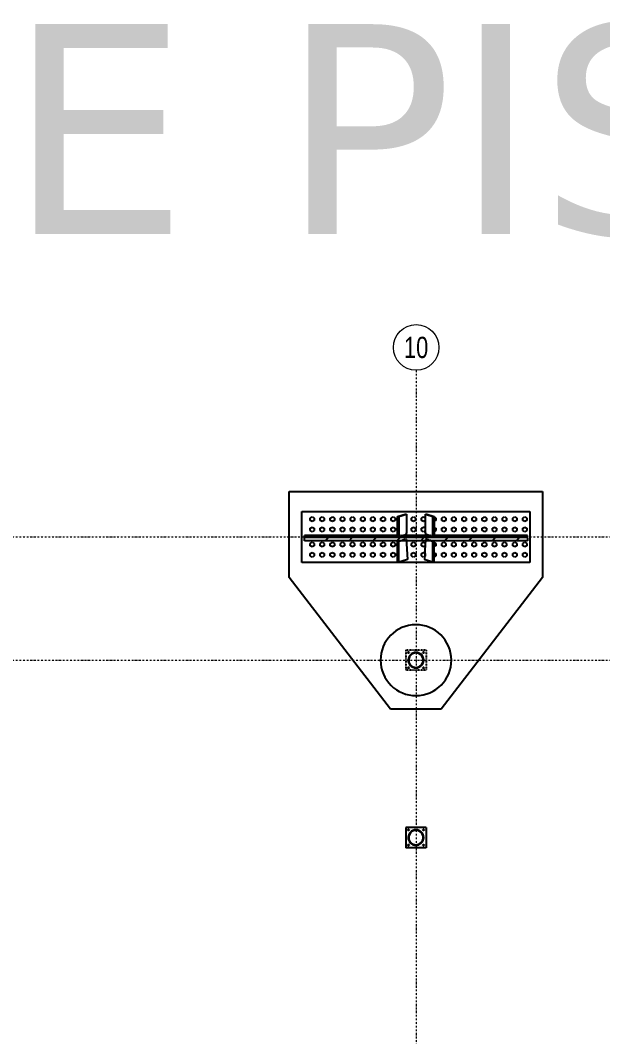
# Model space of a CAD drawing. Header units: millimetres. Extents: x 1541 to 289025, y -12015 to 47026.
# Drawn here: x 32891 to 33724, y -10231 to -8778 of the extents above; entities that cross this region are included whole.
import ezdxf
from ezdxf.enums import TextEntityAlignment as Align

# ---------------------------------------------------------------- set-up
doc = ezdxf.new("R2010")
doc.units = ezdxf.units.MM
doc.header["$LTSCALE"] = 0.1
for name, pattern in [('DASHDOTX2', [50.8, 25.4, -12.7, 0, -12.7]), ('DXK_LINE_DOT2', [3.9198, 1.9599, -1.9599]), ('Grid Line', [3.33375, 1.905, -0.47625, 0.47625, -0.47625])]:
    doc.linetypes.add(name, pattern=pattern)
doc.layers.get('0').update_dxf_attribs({"color": 255})
doc.layers.add('E_EJES', color=8, linetype='Continuous', lineweight=9)
doc.layers.add('E_EJES-1', color=8, linetype='Grid Line', lineweight=9)
doc.layers.add('TEXTO GENRAL', color=3, linetype='Continuous')
doc.styles.add('Swis721 LtCn BT_1', font='swisscl.ttf', dxfattribs={"height": 0.42})
doc.styles.add('TEXTO GENERAL', font='verdana.ttf', dxfattribs={"height": 0.9})

# ---------------------------------------------------------------- blocks, each defined once
blk = doc.blocks.new('Grid - CNI_NOMBRE EJES-372759-_26_00m_LOC COLUMNAS Y MUROS PISO 7')
at = {"layer": 'E_EJES'}
blk.add_circle((0, 0), 0.003, dxfattribs=at)

msp = doc.modelspace()

# ---------------------------------------------------------------- hatches: boundary and pattern name
at = {"linetype": 'Continuous'}
h = msp.add_hatch(dxfattribs=at)
h.set_pattern_fill('', scale=7.611392, style=0, pattern_type=0)
h.set_pattern_definition([(45, (33297.373, -9517.53), (-17.088, 17.088), [])])
h.paths.add_polyline_path([(33616.3, -9517.5), (33297.4, -9517.5), (33297.4, -9518.3), (33297.5, -9522.2), (33616.2, -9522.2), (33616.3, -9518.3)])
h = msp.add_hatch(dxfattribs=at)
h.set_pattern_fill('', scale=7.611392, style=0, pattern_type=0)
h.set_pattern_definition([(45, (33467.678, -9690.706), (-17.088, 17.088), [])])
h.paths.add_polyline_path([(33467.9, -9692.9), (33467.7, -9690.7), (33467, -9688.6), (33466, -9686.7), (33464.7, -9685), (33463, -9683.7), (33461.1, -9682.6), (33459, -9682), (33456.8, -9681.8), (33454.7, -9682), (33452.6, -9682.6), (33450.7, -9683.7), (33449, -9685), (33447.6, -9686.7), (33446.6, -9688.6), (33446, -9690.7), (33445.8, -9692.9), (33446, -9695), (33446.6, -9697.1), (33447.6, -9699), (33449, -9700.7), (33450.7, -9702.1), (33452.6, -9703.1), (33454.7, -9703.7), (33456.8, -9703.9), (33459, -9703.7), (33461.1, -9703.1), (33463, -9702.1), (33464.7, -9700.7), (33466, -9699), (33467, -9697.1), (33467.7, -9695)])
h.paths.add_polyline_path([(33466.4, -9696.8), (33465.4, -9698.6), (33464.1, -9700.2), (33462.6, -9701.5), (33460.8, -9702.4), (33458.9, -9703), (33456.8, -9703.2), (33454.8, -9703), (33452.9, -9702.4), (33451.1, -9701.5), (33449.5, -9700.2), (33448.2, -9698.6), (33447.3, -9696.8), (33446.7, -9694.9), (33446.5, -9692.9), (33446.7, -9690.8), (33447.3, -9688.9), (33448.2, -9687.1), (33449.5, -9685.6), (33451.1, -9684.3), (33452.9, -9683.3), (33454.8, -9682.7), (33456.8, -9682.5), (33458.9, -9682.7), (33460.8, -9683.3), (33462.6, -9684.3), (33464.1, -9685.6), (33465.4, -9687.1), (33466.4, -9688.9), (33467, -9690.8), (33467.2, -9692.9), (33467, -9694.9)])
h = msp.add_hatch(color=96, dxfattribs=at)
h.paths.add_polyline_path([(33467.9, -9946.6), (33467.7, -9944.4), (33467, -9942.4), (33466, -9940.4), (33464.7, -9938.8), (33463, -9937.4), (33461.1, -9936.4), (33459, -9935.7), (33456.8, -9935.5), (33454.7, -9935.7), (33452.6, -9936.4), (33450.7, -9937.4), (33449, -9938.8), (33447.6, -9940.4), (33446.6, -9942.4), (33446, -9944.4), (33445.8, -9946.6), (33446, -9948.7), (33446.6, -9950.8), (33447.6, -9952.7), (33449, -9954.4), (33450.7, -9955.8), (33452.6, -9956.8), (33454.7, -9957.4), (33456.8, -9957.6), (33459, -9957.4), (33461.1, -9956.8), (33463, -9955.8), (33464.7, -9954.4), (33466, -9952.7), (33467, -9950.8), (33467.7, -9948.7)])
h.paths.add_polyline_path([(33466.4, -9950.5), (33465.4, -9952.3), (33464.1, -9953.9), (33462.6, -9955.2), (33460.8, -9956.1), (33458.9, -9956.7), (33456.8, -9956.9), (33454.8, -9956.7), (33452.9, -9956.1), (33451.1, -9955.2), (33449.5, -9953.9), (33448.2, -9952.3), (33447.3, -9950.5), (33446.7, -9948.6), (33446.5, -9946.6), (33446.7, -9944.6), (33447.3, -9942.6), (33448.2, -9940.8), (33449.5, -9939.3), (33451.1, -9938), (33452.9, -9937), (33454.8, -9936.5), (33456.8, -9936.3), (33458.9, -9936.5), (33460.8, -9937), (33462.6, -9938), (33464.1, -9939.3), (33465.4, -9940.8), (33466.4, -9942.6), (33467, -9944.6), (33467.2, -9946.6), (33467, -9948.6)])

# ---------------------------------------------------------------- linework, layer by layer
at = {"color": 2, "linetype": 'Continuous'}
for p, q in [((33275.6, -9574.7), (33275.6, -9451.5)), ((33275.6, -9451.5), (33638, -9451.5)), ((33638, -9451.5), (33638, -9574.7)), ((33293.7, -9553), (33293.7, -9480.5)), ((33293.7, -9480.5), (33620, -9480.5)), ((33430.6, -9487.4), (33441.5, -9484.2)), ((33430.6, -9487.4), (33432.5, -9487.3)), ((33430.6, -9516.4), (33430.6, -9487.4)), ((33432.5, -9487.3), (33443.2, -9484.2)), ((33432.5, -9487.3), (33432.5, -9516.3)), ((33441.5, -9484.2), (33443.2, -9484.2)), ((33443.2, -9484.2), (33443.3, -9510.3)), ((33470.4, -9510.3), (33470.5, -9484.2)), ((33470.5, -9484.2), (33472.2, -9484.2)), ((33470.5, -9484.2), (33481.2, -9487.3)), ((33472.2, -9484.2), (33483.1, -9487.4)), ((33481.2, -9516.3), (33481.2, -9487.3)), ((33481.2, -9487.3), (33483.1, -9487.4)), ((33483.1, -9487.4), (33483.1, -9516.4)), ((33620, -9480.5), (33620, -9553)), ((33297.4, -9517.5), (33297.4, -9514.4)), ((33430.6, -9514.4), (33297.4, -9514.4)), ((33297.4, -9518.3), (33297.4, -9517.5)), ((33616.3, -9517.5), (33297.4, -9517.5)), ((33297.4, -9522.2), (33297.4, -9518.3)), ((33297.5, -9522.2), (33297.4, -9518.3)), ((33432.5, -9516.3), (33430.6, -9516.4)), ((33432.5, -9516.3), (33442.4, -9513.4)), ((33474.6, -9514.4), (33439.1, -9514.4)), ((33443.3, -9510.3), (33442.4, -9513.4)), ((33443.2, -9520.2), (33443.3, -9522.2)), ((33471.3, -9513.4), (33470.4, -9510.3)), ((33470.5, -9520.2), (33470.4, -9522.2)), ((33481.2, -9516.3), (33471.3, -9513.4)), ((33483.1, -9516.4), (33481.2, -9516.3)), ((33616.3, -9514.4), (33483.1, -9514.4)), ((33616.3, -9518.3), (33616.2, -9522.2)), ((33616.3, -9517.5), (33616.3, -9514.4)), ((33616.3, -9518.3), (33616.3, -9517.5)), ((33616.3, -9518.3), (33616.3, -9522.2)), ((33297.5, -9522.2), (33297.4, -9522.2)), ((33616.2, -9522.2), (33297.5, -9522.2)), ((33434.8, -9522.2), (33430.6, -9523.5)), ((33430.6, -9523.5), (33432.5, -9523.4)), ((33430.6, -9552.6), (33430.6, -9523.5)), ((33436.6, -9522.2), (33432.5, -9523.4)), ((33432.5, -9552.5), (33432.5, -9523.4)), ((33443.3, -9522.2), (33443.5, -9526.4)), ((33443.5, -9526.4), (33444.5, -9548.9)), ((33470.2, -9526.4), (33469.1, -9548.9)), ((33470.4, -9522.2), (33470.2, -9526.4)), ((33481.2, -9523.4), (33477.1, -9522.2)), ((33483.1, -9523.5), (33478.8, -9522.2)), ((33481.2, -9552.5), (33481.2, -9523.4)), ((33481.2, -9523.4), (33483.1, -9523.5)), ((33483.1, -9552.6), (33483.1, -9523.5)), ((33616.3, -9522.2), (33616.2, -9522.2)), ((33443.5, -9549.2), (33432.5, -9552.5)), ((33444.5, -9548.9), (33443.5, -9549.2)), ((33470.2, -9549.2), (33469.1, -9548.9)), ((33481.2, -9552.5), (33470.2, -9549.2)), ((33620, -9553), (33293.7, -9553)), ((33430.6, -9552.6), (33432.5, -9552.5)), ((33481.2, -9552.5), (33483.1, -9552.6)), ((33420.6, -9763), (33275.6, -9574.7)), ((33638, -9574.7), (33493.1, -9763)), ((33493.1, -9763), (33420.6, -9763)), ((33471.3, -9932.1), (33442.3, -9932.1)), ((33442.3, -9932.1), (33442.3, -9961.1)), ((33471.3, -9932.1), (33471.3, -9961.1)), ((33471.3, -9961.1), (33442.3, -9961.1))]:
    msp.add_line(p, q, dxfattribs=at)
at = {"color": 7, "linetype": 'Continuous'}
for p, q in [((33305.3, -9489.7), (33308.2, -9488)), ((33305.3, -9493), (33305.3, -9489.7)), ((33308.2, -9488), (33311.1, -9489.7)), ((33311.1, -9489.7), (33311.1, -9493)), ((33319.8, -9489.7), (33322.7, -9488)), ((33319.8, -9493), (33319.8, -9489.7)), ((33322.7, -9488), (33325.6, -9489.7)), ((33325.6, -9489.7), (33325.6, -9493)), ((33334.3, -9489.7), (33337.2, -9488)), ((33334.3, -9493), (33334.3, -9489.7)), ((33337.2, -9488), (33340.1, -9489.7)), ((33340.1, -9489.7), (33340.1, -9493)), ((33348.8, -9489.7), (33351.7, -9488)), ((33348.8, -9493), (33348.8, -9489.7)), ((33351.7, -9488), (33354.6, -9489.7)), ((33354.6, -9489.7), (33354.6, -9493)), ((33363.3, -9489.7), (33366.2, -9488)), ((33363.3, -9493), (33363.3, -9489.7)), ((33366.2, -9488), (33369.1, -9489.7)), ((33369.1, -9489.7), (33369.1, -9493)), ((33377.8, -9489.7), (33380.7, -9488)), ((33377.8, -9493), (33377.8, -9489.7)), ((33380.7, -9488), (33383.6, -9489.7)), ((33383.6, -9489.7), (33383.6, -9493)), ((33392.3, -9489.7), (33395.2, -9488)), ((33392.3, -9493), (33392.3, -9489.7)), ((33395.2, -9488), (33398.1, -9489.7)), ((33398.1, -9489.7), (33398.1, -9493)), ((33406.8, -9489.7), (33409.7, -9488)), ((33406.8, -9493), (33406.8, -9489.7)), ((33409.7, -9488), (33412.6, -9489.7)), ((33412.6, -9489.7), (33412.6, -9493)), ((33421.3, -9489.7), (33424.2, -9488)), ((33421.3, -9493), (33421.3, -9489.7)), ((33424.2, -9488), (33427.1, -9489.7)), ((33427.1, -9489.7), (33427.1, -9493)), ((33450.3, -9489.7), (33453.2, -9488)), ((33450.3, -9493), (33450.3, -9489.7)), ((33453.2, -9488), (33456.1, -9489.7)), ((33456.1, -9489.7), (33456.1, -9493)), ((33464.8, -9489.7), (33467.7, -9488)), ((33464.8, -9493), (33464.8, -9489.7)), ((33470.6, -9489.7), (33467.7, -9488)), ((33470.6, -9493), (33470.6, -9489.7)), ((33483.1, -9488.5), (33485.1, -9489.7)), ((33485.1, -9489.7), (33485.1, -9493)), ((33493.8, -9489.7), (33496.7, -9488)), ((33493.8, -9493), (33493.8, -9489.7)), ((33496.7, -9488), (33499.6, -9489.7)), ((33499.6, -9489.7), (33499.6, -9493)), ((33508.3, -9489.7), (33511.2, -9488)), ((33508.3, -9493), (33508.3, -9489.7)), ((33511.2, -9488), (33514.1, -9489.7)), ((33514.1, -9489.7), (33514.1, -9493)), ((33522.8, -9489.7), (33525.7, -9488)), ((33522.8, -9493), (33522.8, -9489.7)), ((33525.7, -9488), (33528.6, -9489.7)), ((33528.6, -9489.7), (33528.6, -9493)), ((33537.3, -9489.7), (33540.2, -9488)), ((33537.3, -9493), (33537.3, -9489.7)), ((33540.2, -9488), (33543.1, -9489.7)), ((33543.1, -9489.7), (33543.1, -9493)), ((33551.8, -9489.7), (33554.7, -9488)), ((33551.8, -9493), (33551.8, -9489.7)), ((33554.7, -9488), (33557.6, -9489.7)), ((33557.6, -9489.7), (33557.6, -9493)), ((33566.3, -9489.7), (33569.2, -9488)), ((33566.3, -9493), (33566.3, -9489.7)), ((33569.2, -9488), (33572.1, -9489.7)), ((33572.1, -9489.7), (33572.1, -9493)), ((33580.8, -9489.7), (33583.7, -9488)), ((33580.8, -9493), (33580.8, -9489.7)), ((33583.7, -9488), (33586.6, -9489.7)), ((33586.6, -9489.7), (33586.6, -9493)), ((33595.3, -9489.7), (33598.2, -9488)), ((33595.3, -9493), (33595.3, -9489.7)), ((33598.2, -9488), (33601.1, -9489.7)), ((33601.1, -9489.7), (33601.1, -9493)), ((33609.8, -9489.7), (33612.7, -9488)), ((33609.8, -9493), (33609.8, -9489.7)), ((33612.7, -9488), (33615.6, -9489.7)), ((33615.6, -9489.7), (33615.6, -9493)), ((33308.2, -9494.7), (33305.3, -9493)), ((33305.3, -9504.2), (33308.2, -9502.5)), ((33305.3, -9507.5), (33305.3, -9504.2)), ((33311.1, -9493), (33308.2, -9494.7)), ((33308.2, -9502.5), (33311.1, -9504.2)), ((33311.1, -9504.2), (33311.1, -9507.5)), ((33322.7, -9494.7), (33319.8, -9493)), ((33319.8, -9504.2), (33322.7, -9502.5)), ((33319.8, -9507.5), (33319.8, -9504.2)), ((33325.6, -9493), (33322.7, -9494.7)), ((33322.7, -9502.5), (33325.6, -9504.2)), ((33325.6, -9504.2), (33325.6, -9507.5)), ((33337.2, -9494.7), (33334.3, -9493)), ((33334.3, -9504.2), (33337.2, -9502.5)), ((33334.3, -9507.5), (33334.3, -9504.2)), ((33340.1, -9493), (33337.2, -9494.7)), ((33337.2, -9502.5), (33340.1, -9504.2)), ((33340.1, -9504.2), (33340.1, -9507.5)), ((33351.7, -9494.7), (33348.8, -9493)), ((33348.8, -9504.2), (33351.7, -9502.5)), ((33348.8, -9507.5), (33348.8, -9504.2)), ((33354.6, -9493), (33351.7, -9494.7)), ((33351.7, -9502.5), (33354.6, -9504.2)), ((33354.6, -9504.2), (33354.6, -9507.5)), ((33366.2, -9494.7), (33363.3, -9493)), ((33363.3, -9504.2), (33366.2, -9502.5)), ((33363.3, -9507.5), (33363.3, -9504.2)), ((33369.1, -9493), (33366.2, -9494.7)), ((33366.2, -9502.5), (33369.1, -9504.2)), ((33369.1, -9504.2), (33369.1, -9507.5)), ((33380.7, -9494.7), (33377.8, -9493)), ((33377.8, -9504.2), (33380.7, -9502.5)), ((33377.8, -9507.5), (33377.8, -9504.2)), ((33383.6, -9493), (33380.7, -9494.7)), ((33380.7, -9502.5), (33383.6, -9504.2)), ((33383.6, -9504.2), (33383.6, -9507.5)), ((33395.2, -9494.7), (33392.3, -9493)), ((33392.3, -9504.2), (33395.2, -9502.5)), ((33392.3, -9507.5), (33392.3, -9504.2)), ((33398.1, -9493), (33395.2, -9494.7)), ((33395.2, -9502.5), (33398.1, -9504.2)), ((33398.1, -9504.2), (33398.1, -9507.5)), ((33409.7, -9494.7), (33406.8, -9493)), ((33406.8, -9504.2), (33409.7, -9502.5)), ((33406.8, -9507.5), (33406.8, -9504.2)), ((33412.6, -9493), (33409.7, -9494.7)), ((33409.7, -9502.5), (33412.6, -9504.2)), ((33412.6, -9504.2), (33412.6, -9507.5)), ((33424.2, -9494.7), (33421.3, -9493)), ((33421.3, -9504.2), (33424.2, -9502.5)), ((33421.3, -9507.5), (33421.3, -9504.2)), ((33427.1, -9493), (33424.2, -9494.7)), ((33424.2, -9502.5), (33427.1, -9504.2)), ((33427.1, -9504.2), (33427.1, -9507.5)), ((33453.2, -9494.7), (33450.3, -9493)), ((33450.3, -9504.2), (33453.2, -9502.5)), ((33450.3, -9507.5), (33450.3, -9504.2)), ((33456.1, -9493), (33453.2, -9494.7)), ((33453.2, -9502.5), (33456.1, -9504.2)), ((33456.1, -9504.2), (33456.1, -9507.5)), ((33467.7, -9494.7), (33464.8, -9493)), ((33464.8, -9504.2), (33467.7, -9502.5)), ((33464.8, -9507.5), (33464.8, -9504.2)), ((33470.6, -9493), (33467.7, -9494.7)), ((33470.6, -9504.2), (33467.7, -9502.5)), ((33470.6, -9507.5), (33470.6, -9504.2)), ((33485.1, -9493), (33483.1, -9494.2)), ((33483.1, -9503), (33485.1, -9504.2)), ((33485.1, -9504.2), (33485.1, -9507.5)), ((33496.7, -9494.7), (33493.8, -9493)), ((33493.8, -9504.2), (33496.7, -9502.5)), ((33493.8, -9507.5), (33493.8, -9504.2)), ((33499.6, -9493), (33496.7, -9494.7)), ((33496.7, -9502.5), (33499.6, -9504.2)), ((33499.6, -9504.2), (33499.6, -9507.5)), ((33511.2, -9494.7), (33508.3, -9493)), ((33508.3, -9504.2), (33511.2, -9502.5)), ((33508.3, -9507.5), (33508.3, -9504.2)), ((33514.1, -9493), (33511.2, -9494.7)), ((33511.2, -9502.5), (33514.1, -9504.2)), ((33514.1, -9504.2), (33514.1, -9507.5)), ((33525.7, -9494.7), (33522.8, -9493)), ((33522.8, -9504.2), (33525.7, -9502.5)), ((33522.8, -9507.5), (33522.8, -9504.2)), ((33528.6, -9493), (33525.7, -9494.7)), ((33525.7, -9502.5), (33528.6, -9504.2)), ((33528.6, -9504.2), (33528.6, -9507.5)), ((33540.2, -9494.7), (33537.3, -9493)), ((33537.3, -9504.2), (33540.2, -9502.5)), ((33537.3, -9507.5), (33537.3, -9504.2)), ((33543.1, -9493), (33540.2, -9494.7)), ((33540.2, -9502.5), (33543.1, -9504.2)), ((33543.1, -9504.2), (33543.1, -9507.5)), ((33554.7, -9494.7), (33551.8, -9493)), ((33551.8, -9504.2), (33554.7, -9502.5)), ((33551.8, -9507.5), (33551.8, -9504.2)), ((33557.6, -9493), (33554.7, -9494.7)), ((33554.7, -9502.5), (33557.6, -9504.2)), ((33557.6, -9504.2), (33557.6, -9507.5)), ((33569.2, -9494.7), (33566.3, -9493)), ((33566.3, -9504.2), (33569.2, -9502.5)), ((33566.3, -9507.5), (33566.3, -9504.2)), ((33572.1, -9493), (33569.2, -9494.7)), ((33569.2, -9502.5), (33572.1, -9504.2)), ((33572.1, -9504.2), (33572.1, -9507.5)), ((33583.7, -9494.7), (33580.8, -9493)), ((33580.8, -9504.2), (33583.7, -9502.5)), ((33580.8, -9507.5), (33580.8, -9504.2)), ((33586.6, -9493), (33583.7, -9494.7)), ((33583.7, -9502.5), (33586.6, -9504.2)), ((33586.6, -9504.2), (33586.6, -9507.5)), ((33598.2, -9494.7), (33595.3, -9493)), ((33595.3, -9504.2), (33598.2, -9502.5)), ((33595.3, -9507.5), (33595.3, -9504.2)), ((33601.1, -9493), (33598.2, -9494.7)), ((33598.2, -9502.5), (33601.1, -9504.2)), ((33601.1, -9504.2), (33601.1, -9507.5)), ((33612.7, -9494.7), (33609.8, -9493)), ((33609.8, -9504.2), (33612.7, -9502.5)), ((33609.8, -9507.5), (33609.8, -9504.2)), ((33615.6, -9493), (33612.7, -9494.7)), ((33612.7, -9502.5), (33615.6, -9504.2)), ((33615.6, -9504.2), (33615.6, -9507.5)), ((33308.2, -9509.2), (33305.3, -9507.5)), ((33311.1, -9507.5), (33308.2, -9509.2)), ((33322.7, -9509.2), (33319.8, -9507.5)), ((33325.6, -9507.5), (33322.7, -9509.2)), ((33337.2, -9509.2), (33334.3, -9507.5)), ((33340.1, -9507.5), (33337.2, -9509.2)), ((33351.7, -9509.2), (33348.8, -9507.5)), ((33354.6, -9507.5), (33351.7, -9509.2)), ((33366.2, -9509.2), (33363.3, -9507.5)), ((33369.1, -9507.5), (33366.2, -9509.2)), ((33380.7, -9509.2), (33377.8, -9507.5)), ((33383.6, -9507.5), (33380.7, -9509.2)), ((33395.2, -9509.2), (33392.3, -9507.5)), ((33398.1, -9507.5), (33395.2, -9509.2)), ((33409.7, -9509.2), (33406.8, -9507.5)), ((33412.6, -9507.5), (33409.7, -9509.2)), ((33424.2, -9509.2), (33421.3, -9507.5)), ((33427.1, -9507.5), (33424.2, -9509.2)), ((33453.2, -9509.2), (33450.3, -9507.5)), ((33456.1, -9507.5), (33453.2, -9509.2)), ((33467.7, -9509.2), (33464.8, -9507.5)), ((33470.6, -9507.5), (33467.7, -9509.2)), ((33485.1, -9507.5), (33483.1, -9508.7)), ((33496.7, -9509.2), (33493.8, -9507.5)), ((33499.6, -9507.5), (33496.7, -9509.2)), ((33511.2, -9509.2), (33508.3, -9507.5)), ((33514.1, -9507.5), (33511.2, -9509.2)), ((33525.7, -9509.2), (33522.8, -9507.5)), ((33528.6, -9507.5), (33525.7, -9509.2)), ((33540.2, -9509.2), (33537.3, -9507.5)), ((33543.1, -9507.5), (33540.2, -9509.2)), ((33554.7, -9509.2), (33551.8, -9507.5)), ((33557.6, -9507.5), (33554.7, -9509.2)), ((33569.2, -9509.2), (33566.3, -9507.5)), ((33572.1, -9507.5), (33569.2, -9509.2)), ((33583.7, -9509.2), (33580.8, -9507.5)), ((33586.6, -9507.5), (33583.7, -9509.2)), ((33598.2, -9509.2), (33595.3, -9507.5)), ((33601.1, -9507.5), (33598.2, -9509.2)), ((33612.7, -9509.2), (33609.8, -9507.5)), ((33615.6, -9507.5), (33612.7, -9509.2)), ((33305.3, -9525.9), (33308.2, -9524.2)), ((33305.3, -9529.3), (33305.3, -9525.9)), ((33308.2, -9530.9), (33305.3, -9529.3)), ((33308.2, -9524.2), (33311.1, -9525.9)), ((33311.1, -9529.3), (33308.2, -9530.9)), ((33311.1, -9525.9), (33311.1, -9529.3)), ((33319.8, -9525.9), (33322.7, -9524.2)), ((33319.8, -9529.3), (33319.8, -9525.9)), ((33322.7, -9530.9), (33319.8, -9529.3)), ((33322.7, -9524.2), (33325.6, -9525.9)), ((33325.6, -9529.3), (33322.7, -9530.9)), ((33325.6, -9525.9), (33325.6, -9529.3)), ((33334.3, -9525.9), (33337.2, -9524.2)), ((33334.3, -9529.3), (33334.3, -9525.9)), ((33337.2, -9530.9), (33334.3, -9529.3)), ((33337.2, -9524.2), (33340.1, -9525.9)), ((33340.1, -9529.3), (33337.2, -9530.9)), ((33340.1, -9525.9), (33340.1, -9529.3)), ((33348.8, -9525.9), (33351.7, -9524.2)), ((33348.8, -9529.3), (33348.8, -9525.9)), ((33351.7, -9530.9), (33348.8, -9529.3)), ((33351.7, -9524.2), (33354.6, -9525.9)), ((33354.6, -9529.3), (33351.7, -9530.9)), ((33354.6, -9525.9), (33354.6, -9529.3)), ((33363.3, -9525.9), (33366.2, -9524.2)), ((33363.3, -9529.3), (33363.3, -9525.9)), ((33366.2, -9530.9), (33363.3, -9529.3)), ((33366.2, -9524.2), (33369.1, -9525.9)), ((33369.1, -9529.3), (33366.2, -9530.9)), ((33369.1, -9525.9), (33369.1, -9529.3)), ((33377.8, -9525.9), (33380.7, -9524.2)), ((33377.8, -9529.3), (33377.8, -9525.9)), ((33380.7, -9530.9), (33377.8, -9529.3)), ((33380.7, -9524.2), (33383.6, -9525.9)), ((33383.6, -9529.3), (33380.7, -9530.9)), ((33383.6, -9525.9), (33383.6, -9529.3)), ((33392.3, -9525.9), (33395.2, -9524.2)), ((33392.3, -9529.3), (33392.3, -9525.9)), ((33395.2, -9530.9), (33392.3, -9529.3)), ((33395.2, -9524.2), (33398.1, -9525.9)), ((33398.1, -9529.3), (33395.2, -9530.9)), ((33398.1, -9525.9), (33398.1, -9529.3)), ((33406.8, -9525.9), (33409.7, -9524.2)), ((33406.8, -9529.3), (33406.8, -9525.9)), ((33409.7, -9530.9), (33406.8, -9529.3)), ((33409.7, -9524.2), (33412.6, -9525.9)), ((33412.6, -9529.3), (33409.7, -9530.9)), ((33412.6, -9525.9), (33412.6, -9529.3)), ((33421.3, -9525.9), (33424.2, -9524.2)), ((33421.3, -9529.3), (33421.3, -9525.9)), ((33424.2, -9530.9), (33421.3, -9529.3)), ((33424.2, -9524.2), (33427.1, -9525.9)), ((33427.1, -9529.3), (33424.2, -9530.9)), ((33427.1, -9525.9), (33427.1, -9529.3)), ((33450.3, -9525.9), (33453.2, -9524.2)), ((33450.3, -9529.3), (33450.3, -9525.9)), ((33453.2, -9530.9), (33450.3, -9529.3)), ((33453.2, -9524.2), (33456.1, -9525.9)), ((33456.1, -9529.3), (33453.2, -9530.9)), ((33456.1, -9525.9), (33456.1, -9529.3)), ((33464.8, -9525.9), (33467.7, -9524.2)), ((33464.8, -9529.3), (33464.8, -9525.9)), ((33467.7, -9530.9), (33464.8, -9529.3)), ((33470.6, -9525.9), (33467.7, -9524.2)), ((33470.6, -9529.3), (33467.7, -9530.9)), ((33470.6, -9529.3), (33470.6, -9525.9)), ((33483.1, -9524.7), (33485.1, -9525.9)), ((33485.1, -9529.3), (33483.1, -9530.4)), ((33485.1, -9525.9), (33485.1, -9529.3)), ((33493.8, -9525.9), (33496.7, -9524.2)), ((33493.8, -9529.3), (33493.8, -9525.9)), ((33496.7, -9530.9), (33493.8, -9529.3)), ((33496.7, -9524.2), (33499.6, -9525.9)), ((33499.6, -9529.3), (33496.7, -9530.9)), ((33499.6, -9525.9), (33499.6, -9529.3)), ((33508.3, -9525.9), (33511.2, -9524.2)), ((33508.3, -9529.3), (33508.3, -9525.9)), ((33511.2, -9530.9), (33508.3, -9529.3)), ((33511.2, -9524.2), (33514.1, -9525.9)), ((33514.1, -9529.3), (33511.2, -9530.9)), ((33514.1, -9525.9), (33514.1, -9529.3)), ((33522.8, -9525.9), (33525.7, -9524.2)), ((33522.8, -9529.3), (33522.8, -9525.9)), ((33525.7, -9530.9), (33522.8, -9529.3)), ((33525.7, -9524.2), (33528.6, -9525.9)), ((33528.6, -9529.3), (33525.7, -9530.9)), ((33528.6, -9525.9), (33528.6, -9529.3)), ((33537.3, -9525.9), (33540.2, -9524.2)), ((33537.3, -9529.3), (33537.3, -9525.9)), ((33540.2, -9530.9), (33537.3, -9529.3)), ((33540.2, -9524.2), (33543.1, -9525.9)), ((33543.1, -9529.3), (33540.2, -9530.9)), ((33543.1, -9525.9), (33543.1, -9529.3)), ((33551.8, -9525.9), (33554.7, -9524.2)), ((33551.8, -9529.3), (33551.8, -9525.9)), ((33554.7, -9530.9), (33551.8, -9529.3)), ((33554.7, -9524.2), (33557.6, -9525.9)), ((33557.6, -9529.3), (33554.7, -9530.9)), ((33557.6, -9525.9), (33557.6, -9529.3)), ((33566.3, -9525.9), (33569.2, -9524.2)), ((33566.3, -9529.3), (33566.3, -9525.9)), ((33569.2, -9530.9), (33566.3, -9529.3)), ((33569.2, -9524.2), (33572.1, -9525.9)), ((33572.1, -9529.3), (33569.2, -9530.9)), ((33572.1, -9525.9), (33572.1, -9529.3)), ((33580.8, -9525.9), (33583.7, -9524.2)), ((33580.8, -9529.3), (33580.8, -9525.9)), ((33583.7, -9530.9), (33580.8, -9529.3)), ((33583.7, -9524.2), (33586.6, -9525.9)), ((33586.6, -9529.3), (33583.7, -9530.9)), ((33586.6, -9525.9), (33586.6, -9529.3)), ((33595.3, -9525.9), (33598.2, -9524.2)), ((33595.3, -9529.3), (33595.3, -9525.9)), ((33598.2, -9530.9), (33595.3, -9529.3)), ((33598.2, -9524.2), (33601.1, -9525.9)), ((33601.1, -9529.3), (33598.2, -9530.9)), ((33601.1, -9525.9), (33601.1, -9529.3)), ((33609.8, -9525.9), (33612.7, -9524.2)), ((33609.8, -9529.3), (33609.8, -9525.9)), ((33612.7, -9530.9), (33609.8, -9529.3)), ((33612.7, -9524.2), (33615.6, -9525.9)), ((33615.6, -9529.3), (33612.7, -9530.9)), ((33615.6, -9525.9), (33615.6, -9529.3)), ((33305.3, -9540.4), (33308.2, -9538.7)), ((33305.3, -9543.8), (33305.3, -9540.4)), ((33308.2, -9545.4), (33305.3, -9543.8)), ((33308.2, -9538.7), (33311.1, -9540.4)), ((33311.1, -9543.8), (33308.2, -9545.4)), ((33311.1, -9540.4), (33311.1, -9543.8)), ((33319.8, -9540.4), (33322.7, -9538.7)), ((33319.8, -9543.8), (33319.8, -9540.4)), ((33322.7, -9545.4), (33319.8, -9543.8)), ((33322.7, -9538.7), (33325.6, -9540.4)), ((33325.6, -9543.8), (33322.7, -9545.4)), ((33325.6, -9540.4), (33325.6, -9543.8)), ((33334.3, -9540.4), (33337.2, -9538.7)), ((33334.3, -9543.8), (33334.3, -9540.4)), ((33337.2, -9545.4), (33334.3, -9543.8)), ((33337.2, -9538.7), (33340.1, -9540.4)), ((33340.1, -9543.8), (33337.2, -9545.4)), ((33340.1, -9540.4), (33340.1, -9543.8)), ((33348.8, -9540.4), (33351.7, -9538.7)), ((33348.8, -9543.8), (33348.8, -9540.4)), ((33351.7, -9545.4), (33348.8, -9543.8)), ((33351.7, -9538.7), (33354.6, -9540.4)), ((33354.6, -9543.8), (33351.7, -9545.4)), ((33354.6, -9540.4), (33354.6, -9543.8)), ((33363.3, -9540.4), (33366.2, -9538.7)), ((33363.3, -9543.8), (33363.3, -9540.4)), ((33366.2, -9545.4), (33363.3, -9543.8)), ((33366.2, -9538.7), (33369.1, -9540.4)), ((33369.1, -9543.8), (33366.2, -9545.4)), ((33369.1, -9540.4), (33369.1, -9543.8)), ((33377.8, -9540.4), (33380.7, -9538.7)), ((33377.8, -9543.8), (33377.8, -9540.4)), ((33380.7, -9545.4), (33377.8, -9543.8)), ((33380.7, -9538.7), (33383.6, -9540.4)), ((33383.6, -9543.8), (33380.7, -9545.4)), ((33383.6, -9540.4), (33383.6, -9543.8)), ((33392.3, -9540.4), (33395.2, -9538.7)), ((33392.3, -9543.8), (33392.3, -9540.4)), ((33395.2, -9545.4), (33392.3, -9543.8)), ((33395.2, -9538.7), (33398.1, -9540.4)), ((33398.1, -9543.8), (33395.2, -9545.4)), ((33398.1, -9540.4), (33398.1, -9543.8)), ((33406.8, -9540.4), (33409.7, -9538.7)), ((33406.8, -9543.8), (33406.8, -9540.4)), ((33409.7, -9545.4), (33406.8, -9543.8)), ((33409.7, -9538.7), (33412.6, -9540.4)), ((33412.6, -9543.8), (33409.7, -9545.4)), ((33412.6, -9540.4), (33412.6, -9543.8)), ((33421.3, -9540.4), (33424.2, -9538.7)), ((33421.3, -9543.8), (33421.3, -9540.4)), ((33424.2, -9545.4), (33421.3, -9543.8)), ((33424.2, -9538.7), (33427.1, -9540.4)), ((33427.1, -9543.8), (33424.2, -9545.4)), ((33427.1, -9540.4), (33427.1, -9543.8)), ((33450.3, -9540.4), (33453.2, -9538.7)), ((33450.3, -9543.8), (33450.3, -9540.4)), ((33453.2, -9545.4), (33450.3, -9543.8)), ((33453.2, -9538.7), (33456.1, -9540.4)), ((33456.1, -9543.8), (33453.2, -9545.4)), ((33456.1, -9540.4), (33456.1, -9543.8)), ((33464.8, -9540.4), (33467.7, -9538.7)), ((33464.8, -9543.8), (33464.8, -9540.4)), ((33467.7, -9545.4), (33464.8, -9543.8)), ((33470.6, -9540.4), (33467.7, -9538.7)), ((33470.6, -9543.8), (33467.7, -9545.4)), ((33470.6, -9543.8), (33470.6, -9540.4)), ((33483.1, -9539.2), (33485.1, -9540.4)), ((33485.1, -9543.8), (33483.1, -9544.9)), ((33485.1, -9540.4), (33485.1, -9543.8)), ((33493.8, -9540.4), (33496.7, -9538.7)), ((33493.8, -9543.8), (33493.8, -9540.4)), ((33496.7, -9545.4), (33493.8, -9543.8)), ((33496.7, -9538.7), (33499.6, -9540.4)), ((33499.6, -9543.8), (33496.7, -9545.4)), ((33499.6, -9540.4), (33499.6, -9543.8)), ((33508.3, -9540.4), (33511.2, -9538.7)), ((33508.3, -9543.8), (33508.3, -9540.4)), ((33511.2, -9545.4), (33508.3, -9543.8)), ((33511.2, -9538.7), (33514.1, -9540.4)), ((33514.1, -9543.8), (33511.2, -9545.4)), ((33514.1, -9540.4), (33514.1, -9543.8)), ((33522.8, -9540.4), (33525.7, -9538.7)), ((33522.8, -9543.8), (33522.8, -9540.4)), ((33525.7, -9545.4), (33522.8, -9543.8)), ((33525.7, -9538.7), (33528.6, -9540.4)), ((33528.6, -9543.8), (33525.7, -9545.4)), ((33528.6, -9540.4), (33528.6, -9543.8)), ((33537.3, -9540.4), (33540.2, -9538.7)), ((33537.3, -9543.8), (33537.3, -9540.4)), ((33540.2, -9545.4), (33537.3, -9543.8)), ((33540.2, -9538.7), (33543.1, -9540.4)), ((33543.1, -9543.8), (33540.2, -9545.4)), ((33543.1, -9540.4), (33543.1, -9543.8)), ((33551.8, -9540.4), (33554.7, -9538.7)), ((33551.8, -9543.8), (33551.8, -9540.4)), ((33554.7, -9545.4), (33551.8, -9543.8)), ((33554.7, -9538.7), (33557.6, -9540.4)), ((33557.6, -9543.8), (33554.7, -9545.4)), ((33557.6, -9540.4), (33557.6, -9543.8)), ((33566.3, -9540.4), (33569.2, -9538.7)), ((33566.3, -9543.8), (33566.3, -9540.4)), ((33569.2, -9545.4), (33566.3, -9543.8)), ((33569.2, -9538.7), (33572.1, -9540.4)), ((33572.1, -9543.8), (33569.2, -9545.4)), ((33572.1, -9540.4), (33572.1, -9543.8)), ((33580.8, -9540.4), (33583.7, -9538.7)), ((33580.8, -9543.8), (33580.8, -9540.4)), ((33583.7, -9545.4), (33580.8, -9543.8)), ((33583.7, -9538.7), (33586.6, -9540.4)), ((33586.6, -9543.8), (33583.7, -9545.4)), ((33586.6, -9540.4), (33586.6, -9543.8)), ((33595.3, -9540.4), (33598.2, -9538.7)), ((33595.3, -9543.8), (33595.3, -9540.4)), ((33598.2, -9545.4), (33595.3, -9543.8)), ((33598.2, -9538.7), (33601.1, -9540.4)), ((33601.1, -9543.8), (33598.2, -9545.4)), ((33601.1, -9540.4), (33601.1, -9543.8)), ((33609.8, -9540.4), (33612.7, -9538.7)), ((33609.8, -9543.8), (33609.8, -9540.4)), ((33612.7, -9545.4), (33609.8, -9543.8)), ((33612.7, -9538.7), (33615.6, -9540.4)), ((33615.6, -9543.8), (33612.7, -9545.4)), ((33615.6, -9540.4), (33615.6, -9543.8)), ((33444.8, -9682), (33445.4, -9681)), ((33445.4, -9681), (33446.5, -9681)), ((33446.5, -9681), (33447.1, -9682)), ((33466.6, -9682), (33467.1, -9681)), ((33467.1, -9681), (33468.3, -9681)), ((33468.3, -9681), (33468.8, -9682)), ((33445.4, -9683), (33444.8, -9682)), ((33446.5, -9683), (33445.4, -9683)), ((33447.1, -9682), (33446.5, -9683)), ((33467.1, -9683), (33466.6, -9682)), ((33468.3, -9683), (33467.1, -9683)), ((33468.8, -9682), (33468.3, -9683)), ((33444.8, -9703.7), (33445.4, -9702.8)), ((33445.4, -9704.7), (33444.8, -9703.7)), ((33445.4, -9702.8), (33446.5, -9702.8)), ((33446.5, -9704.7), (33445.4, -9704.7)), ((33446.5, -9702.8), (33447.1, -9703.7)), ((33447.1, -9703.7), (33446.5, -9704.7)), ((33466.6, -9703.7), (33467.1, -9702.8)), ((33467.1, -9704.7), (33466.6, -9703.7)), ((33467.1, -9702.8), (33468.3, -9702.8)), ((33468.3, -9704.7), (33467.1, -9704.7)), ((33468.3, -9702.8), (33468.8, -9703.7)), ((33468.8, -9703.7), (33468.3, -9704.7)), ((33444.8, -9935.7), (33445.4, -9934.7)), ((33445.4, -9936.7), (33444.8, -9935.7)), ((33445.4, -9934.7), (33446.5, -9934.7)), ((33446.5, -9936.7), (33445.4, -9936.7)), ((33446.5, -9934.7), (33447.1, -9935.7)), ((33447.1, -9935.7), (33446.5, -9936.7)), ((33466.6, -9935.7), (33467.1, -9934.7)), ((33467.1, -9936.7), (33466.6, -9935.7)), ((33467.1, -9934.7), (33468.3, -9934.7)), ((33468.3, -9936.7), (33467.1, -9936.7)), ((33468.3, -9934.7), (33468.8, -9935.7)), ((33468.8, -9935.7), (33468.3, -9936.7)), ((33444.8, -9957.5), (33445.4, -9956.5)), ((33445.4, -9958.4), (33444.8, -9957.5)), ((33445.4, -9956.5), (33446.5, -9956.5)), ((33446.5, -9956.5), (33447.1, -9957.5)), ((33447.1, -9957.5), (33446.5, -9958.4)), ((33466.6, -9957.5), (33467.1, -9956.5)), ((33467.1, -9958.4), (33466.6, -9957.5)), ((33467.1, -9956.5), (33468.3, -9956.5)), ((33468.3, -9956.5), (33468.8, -9957.5)), ((33468.8, -9957.5), (33468.3, -9958.4)), ((33446.5, -9958.4), (33445.4, -9958.4)), ((33468.3, -9958.4), (33467.1, -9958.4))]:
    msp.add_line(p, q, dxfattribs=at)
at = {"color": 7, "linetype": 'DXK_LINE_DOT2'}
for p, q in [((33439.1, -9514.4), (33430.6, -9514.4)), ((33441.5, -9520.2), (33434.8, -9522.2)), ((33443.2, -9520.2), (33436.6, -9522.2)), ((33443.2, -9520.2), (33441.5, -9520.2)), ((33472.2, -9520.2), (33470.5, -9520.2)), ((33477.1, -9522.2), (33470.5, -9520.2)), ((33478.8, -9522.2), (33472.2, -9520.2)), ((33483.1, -9514.4), (33474.6, -9514.4)), ((33471.3, -9678.4), (33442.3, -9678.4)), ((33442.3, -9678.4), (33442.3, -9707.4)), ((33471.3, -9678.4), (33471.3, -9707.4)), ((33471.3, -9707.4), (33442.3, -9707.4))]:
    msp.add_line(p, q, dxfattribs=at)
at = {"color": 2, "linetype": 'Continuous'}
for centre, radius, start, end in [((33456.8, -9692.9), 50.7, 6, 186), ((33456.8, -9692.9), 50.7, 186, 6), ((33456.8, -9692.9), 11.1, 11.25, 191.25), ((33456.8, -9692.9), 11.1, 191.25, 11.25), ((33456.8, -9692.9), 10.3, 168.75, 348.75), ((33456.8, -9692.9), 10.3, 348.75, 168.75), ((33456.8, -9946.6), 11.1, 11.25, 191.25), ((33456.8, -9946.6), 10.3, 348.75, 168.75), ((33456.8, -9946.6), 11.1, 191.25, 11.25), ((33456.8, -9946.6), 10.3, 168.75, 348.75)]:
    msp.add_arc(centre, radius, start, end, dxfattribs=at)
at = {"layer": 'E_EJES-1', "linetype": 'DASHDOTX2'}
for p, q in [((33457.1, -9278.2), (33457.1, -11903.7)), ((30387.5, -9516.7), (37610.4, -9516.7)), ((30387.5, -9692.9), (37610.4, -9692.9))]:
    msp.add_line(p, q, dxfattribs=at)

# ---------------------------------------------------------------- block references
at = {"layer": 'E_EJES', "xscale": 10873.41661564557, "yscale": 10873.41661564557, "zscale": 10873.41661564557}
msp.add_blockref('Grid - CNI_NOMBRE EJES-372759-_26_00m_LOC COLUMNAS Y MUROS PISO 7', (33457.1, -9245.6), dxfattribs=at)

# ---------------------------------------------------------------- texts
at = {"layer": 'E_EJES', "style": 'Swis721 LtCn BT_1'}
msp.add_text('10', height=30.45, dxfattribs=at).set_placement((33457.1, -9245.6), align=Align.MIDDLE_CENTER)
at = {"layer": 'TEXTO GENRAL', "color": 3, "style": 'TEXTO GENERAL'}
msp.add_text('PLANTA DE PISO 1 N.E. +0.10m', height=300, dxfattribs=at).set_placement((34093.5, -8933.2), align=Align.MIDDLE_CENTER)

doc.saveas('drawing.dxf')
